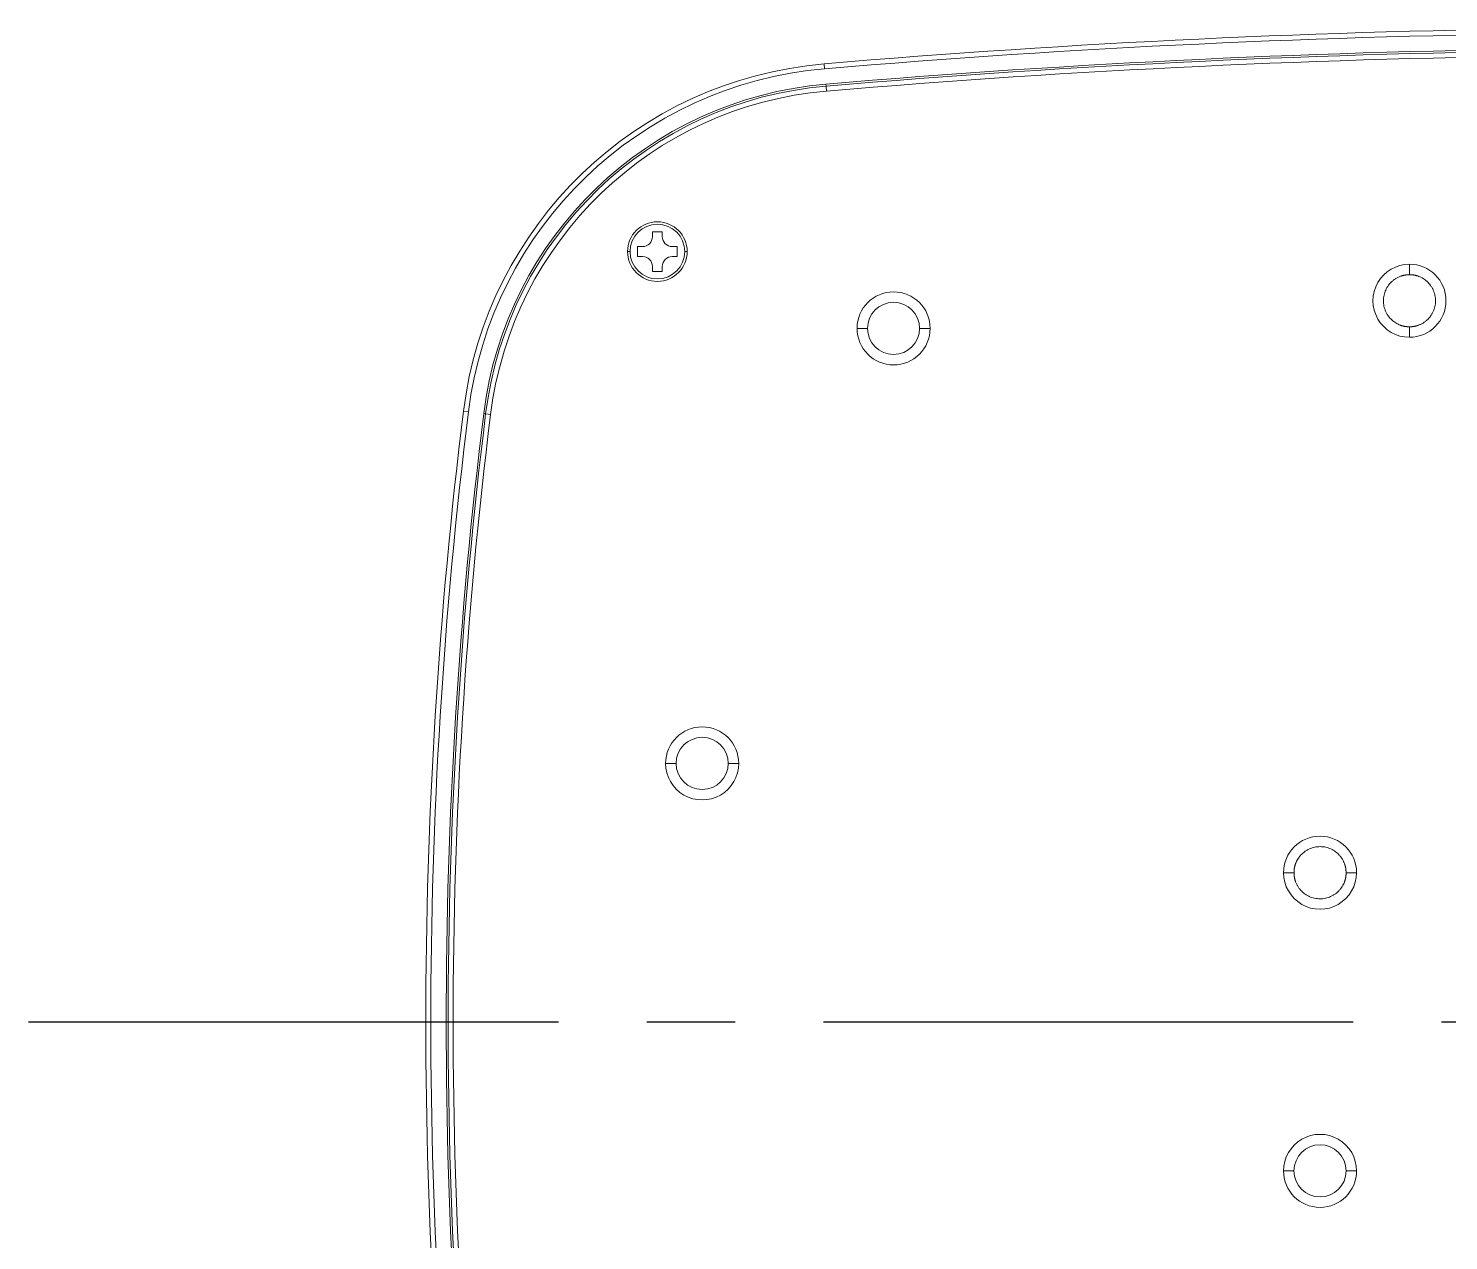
# Model space of a CAD drawing. Header units: millimetres. Extents: x 14183 to 14777, y -4239 to -3399.
# Drawn here: x 14350.94 to 14386.68, y -3574.87 to -3544.37 of the extents above; entities that cross this region are included whole.
import ezdxf

# ---------------------------------------------------------------- set-up
doc = ezdxf.new("R2010")
doc.units = ezdxf.units.MM
doc.header["$LTSCALE"] = 0.1
doc.linetypes.add('CENTER2', pattern=[28.575, 19.05, -3.175, 3.175, -3.175])
doc.linetypes.add('HIDDENX2', pattern=[19.05, 12.7, -6.35])
doc.layers.get('0').update_dxf_attribs({"lineweight": 15})
doc.layers.add('HIDDEN', color=8, linetype='HIDDENX2')

msp = doc.modelspace()

# ---------------------------------------------------------------- linework, layer by layer
at = {"linetype": 'Continuous', "lineweight": 13, "extrusion": (-1.22465e-16, -1, 0)}
for p, q in [((14370.978, -3545.39), (14370.967, -3545.265)), ((14371.015, -3545.826), (14371.011, -3545.776)), ((14371.015, -3545.826), (14371.026, -3545.95)), ((14366.082, -3549.987), (14366.02, -3549.987)), ((14367.457, -3549.987), (14367.52, -3549.987)), ((14362.016, -3554.015), (14361.892, -3554)), ((14362.401, -3554.063), (14362.45, -3554.069)), ((14362.45, -3554.069), (14362.574, -3554.084))]:
    msp.add_line(p, q, dxfattribs=at)
at = {"linetype": 'Continuous', "lineweight": 18, "extrusion": (-1.22465e-16, -1, 0)}
for p, q in [((14366.645, -3549.487), (14366.895, -3549.487)), ((14366.645, -3549.612), (14366.645, -3549.487)), ((14366.895, -3549.487), (14366.895, -3549.612)), ((14366.27, -3550.112), (14366.27, -3549.862)), ((14366.27, -3549.862), (14366.395, -3549.862)), ((14366.395, -3550.112), (14366.27, -3550.112)), ((14367.145, -3549.862), (14367.27, -3549.862)), ((14367.27, -3550.112), (14367.145, -3550.112)), ((14367.27, -3549.862), (14367.27, -3550.112)), ((14366.645, -3550.487), (14366.645, -3550.362)), ((14366.895, -3550.487), (14366.645, -3550.487)), ((14366.895, -3550.362), (14366.895, -3550.487))]:
    msp.add_line(p, q, dxfattribs=at)
at = {"linetype": 'Continuous', "lineweight": 18}
for centre, radius, start, end in [((14392.194, -3794.362), 250, 90.54142, 94.87081), ((14371.816, -3555.229), 10, 94.8708, 172.9406), ((14371.816, -3555.229), 9.313, 94.8716, 172.9406), ((14366.77, -3549.987), 0.688, 0, 180), ((14366.395, -3549.612), 0.25, 270, 0), ((14367.145, -3549.612), 0.25, 180, 270), ((14366.77, -3549.987), 0.688, 180, 0), ((14366.395, -3550.362), 0.25, 0, 90), ((14367.145, -3550.362), 0.25, 90, 180), ((14485.944, -3569.362), 125, 172.94061, 180), ((14485.944, -3569.362), 125, 180, 187.05939)]:
    msp.add_arc(centre, radius, start, end, dxfattribs=at)
at = {"linetype": 'Continuous', "lineweight": 13}
for centre, radius, start, end in [((14392.194, -3794.362), 249.875, 90.54157, 94.87081), ((14392.194, -3794.362), 249.312, 90.54279, 94.87084), ((14371.816, -3555.229), 9.875, 94.8708, 172.9406), ((14372.713, -3551.919), 0.656, 360, 180), ((14372.713, -3551.919), 0.656, 180, 360), ((14485.944, -3569.362), 124.875, 172.94061, 187.05939), ((14485.944, -3569.362), 124.313, 172.94061, 187.05944), ((14367.898, -3562.862), 0.656, 360, 180), ((14367.898, -3562.862), 0.656, 180, 360), ((14383.444, -3573.112), 0.656, 360, 180), ((14383.444, -3573.112), 0.656, 180, 360)]:
    msp.add_arc(centre, radius, start, end, dxfattribs=at)
at = {"linetype": 'Continuous', "lineweight": 13, "extrusion": (0, 0, -1)}
for centre, radius, start, end in [((-14392.194, -3794.362), 249.488, 85.12919, 89.45751), ((-14371.816, -3555.229), 9.488, 7.0594, 85.1292), ((-14485.944, -3569.362), 124.487, 352.94061, 7.05939)]:
    msp.add_arc(centre, radius, start, end, dxfattribs=at)
at = {"linetype": 'Continuous', "lineweight": 18, "extrusion": (0, 0, -1)}
for centre, radius, start, end in [((-14392.194, -3794.362), 249.438, 85.12919, 89.45736), ((-14371.816, -3555.229), 9.438, 7.0594, 85.1292), ((-14366.77, -3549.987), 0.75, 0, 180), ((-14366.77, -3549.987), 0.75, 180, 0), ((-14385.694, -3551.224), 0.919, 270.0032, 90.0032), ((-14385.694, -3551.224), 0.919, 90.0032, 270.0032), ((-14372.713, -3551.919), 0.919, 0.0032, 180.0032), ((-14372.713, -3551.919), 0.919, 180.0032, 0.0032), ((-14485.944, -3569.362), 124.438, 0, 7.05939), ((-14367.898, -3562.862), 0.919, 0.0032, 180.0011), ((-14367.898, -3562.862), 0.919, 180.0011, 0.0032), ((-14383.444, -3565.612), 0.919, 0.0032, 180.0011), ((-14383.444, -3565.612), 0.919, 180.0011, 0.0032), ((-14485.944, -3569.362), 124.438, 352.94061, 0), ((-14383.444, -3573.112), 0.919, 0.0011, 180.0011), ((-14383.444, -3573.112), 0.919, 180.0011, 0.0011)]:
    msp.add_arc(centre, radius, start, end, dxfattribs=at)
at = {"linetype": 'Continuous', "lineweight": 13}
for points in [[(14385.694, -3550.306), (14385.694, -3550.33), (14385.694, -3550.354), (14385.694, -3550.402), (14385.694, -3550.425), (14385.694, -3550.47), (14385.694, -3550.492), (14385.694, -3550.533), (14385.694, -3550.552), (14385.694, -3550.569)], [(14371.794, -3551.919), (14371.819, -3551.919), (14371.843, -3551.919), (14371.89, -3551.919), (14371.914, -3551.919), (14371.959, -3551.919), (14371.98, -3551.919), (14372.021, -3551.919), (14372.04, -3551.919), (14372.057, -3551.919)], [(14373.632, -3551.919), (14373.607, -3551.919), (14373.583, -3551.919), (14373.536, -3551.919), (14373.512, -3551.919), (14373.467, -3551.919), (14373.446, -3551.919), (14373.405, -3551.919), (14373.386, -3551.919), (14373.369, -3551.919)], [(14385.694, -3552.143), (14385.694, -3552.118), (14385.694, -3552.094), (14385.694, -3552.046), (14385.694, -3552.023), (14385.694, -3551.978), (14385.694, -3551.956), (14385.694, -3551.916), (14385.694, -3551.897), (14385.694, -3551.879)], [(14366.98, -3562.862), (14367.004, -3562.862), (14367.028, -3562.862), (14367.076, -3562.862), (14367.099, -3562.862), (14367.144, -3562.862), (14367.165, -3562.862), (14367.206, -3562.862), (14367.225, -3562.862), (14367.242, -3562.862)], [(14368.817, -3562.862), (14368.793, -3562.862), (14368.768, -3562.862), (14368.721, -3562.862), (14368.698, -3562.862), (14368.653, -3562.862), (14368.631, -3562.862), (14368.591, -3562.862), (14368.572, -3562.862), (14368.554, -3562.862)], [(14382.526, -3565.612), (14382.55, -3565.612), (14382.575, -3565.612), (14382.622, -3565.612), (14382.646, -3565.612), (14382.691, -3565.612), (14382.712, -3565.612), (14382.753, -3565.612), (14382.772, -3565.612), (14382.789, -3565.612)], [(14384.363, -3565.612), (14384.339, -3565.612), (14384.314, -3565.612), (14384.267, -3565.612), (14384.243, -3565.612), (14384.198, -3565.612), (14384.177, -3565.612), (14384.136, -3565.612), (14384.117, -3565.612), (14384.1, -3565.612)], [(14382.788, -3573.112), (14382.771, -3573.112), (14382.752, -3573.112), (14382.712, -3573.112), (14382.69, -3573.112), (14382.645, -3573.112), (14382.622, -3573.112), (14382.574, -3573.112), (14382.55, -3573.112), (14382.526, -3573.112)], [(14384.101, -3573.112), (14384.118, -3573.112), (14384.137, -3573.112), (14384.177, -3573.112), (14384.199, -3573.112), (14384.244, -3573.112), (14384.267, -3573.112), (14384.315, -3573.112), (14384.339, -3573.112), (14384.363, -3573.112)]]:
    msp.add_open_spline(points, degree=3, knots=[0, 0, 0, 0, 0.25, 0.25, 0.5, 0.5, 0.75, 0.75, 1, 1, 1, 1], dxfattribs=at)
at = {"linetype": 'Continuous', "lineweight": 18}
for points in [[(14385.694, -3550.569), (14385.692, -3550.569), (14385.687, -3550.569), (14385.68, -3550.569), (14385.674, -3550.569), (14385.667, -3550.57), (14385.66, -3550.57), (14385.653, -3550.57), (14385.646, -3550.571), (14385.639, -3550.571), (14385.633, -3550.572), (14385.626, -3550.572), (14385.619, -3550.573), (14385.612, -3550.574), (14385.606, -3550.575), (14385.599, -3550.576), (14385.593, -3550.577), (14385.586, -3550.578), (14385.579, -3550.579), (14385.573, -3550.58), (14385.566, -3550.581), (14385.56, -3550.582), (14385.553, -3550.584), (14385.547, -3550.585), (14385.541, -3550.587), (14385.534, -3550.588), (14385.528, -3550.59), (14385.521, -3550.591), (14385.515, -3550.593), (14385.509, -3550.595), (14385.502, -3550.597), (14385.496, -3550.599), (14385.49, -3550.601), (14385.483, -3550.603), (14385.477, -3550.605), (14385.471, -3550.607), (14385.456, -3550.613), (14385.432, -3550.622), (14385.4, -3550.637), (14385.369, -3550.654), (14385.339, -3550.672), (14385.309, -3550.693), (14385.279, -3550.716), (14385.244, -3550.746), (14385.205, -3550.785), (14385.164, -3550.836), (14385.127, -3550.892), (14385.096, -3550.953), (14385.071, -3551.017), (14385.053, -3551.082), (14385.041, -3551.151), (14385.037, -3551.221), (14385.041, -3551.292), (14385.051, -3551.36), (14385.069, -3551.426), (14385.094, -3551.49), (14385.125, -3551.552), (14385.162, -3551.609), (14385.203, -3551.66), (14385.248, -3551.706), (14385.298, -3551.748), (14385.351, -3551.784), (14385.406, -3551.815), (14385.448, -3551.833), (14385.476, -3551.843), (14385.488, -3551.847), (14385.501, -3551.851), (14385.513, -3551.855), (14385.526, -3551.858), (14385.538, -3551.861), (14385.551, -3551.864), (14385.563, -3551.867), (14385.576, -3551.869), (14385.589, -3551.871), (14385.602, -3551.873), (14385.615, -3551.875), (14385.628, -3551.876), (14385.641, -3551.877), (14385.654, -3551.878), (14385.667, -3551.879), (14385.681, -3551.879), (14385.69, -3551.879), (14385.694, -3551.879)], [(14385.694, -3551.879), (14385.697, -3551.879), (14385.701, -3551.879), (14385.708, -3551.879), (14385.715, -3551.879), (14385.722, -3551.879), (14385.729, -3551.878), (14385.736, -3551.878), (14385.743, -3551.878), (14385.75, -3551.877), (14385.756, -3551.876), (14385.763, -3551.876), (14385.77, -3551.875), (14385.777, -3551.874), (14385.783, -3551.874), (14385.79, -3551.873), (14385.796, -3551.872), (14385.803, -3551.871), (14385.809, -3551.87), (14385.816, -3551.868), (14385.823, -3551.867), (14385.829, -3551.866), (14385.835, -3551.865), (14385.842, -3551.863), (14385.848, -3551.862), (14385.855, -3551.86), (14385.861, -3551.859), (14385.868, -3551.857), (14385.874, -3551.855), (14385.88, -3551.853), (14385.887, -3551.851), (14385.893, -3551.849), (14385.899, -3551.847), (14385.906, -3551.845), (14385.912, -3551.843), (14385.918, -3551.841), (14385.933, -3551.835), (14385.957, -3551.826), (14385.989, -3551.811), (14386.02, -3551.794), (14386.05, -3551.776), (14386.08, -3551.755), (14386.11, -3551.733), (14386.145, -3551.702), (14386.183, -3551.663), (14386.225, -3551.613), (14386.262, -3551.556), (14386.293, -3551.496), (14386.318, -3551.432), (14386.336, -3551.366), (14386.348, -3551.297), (14386.352, -3551.227), (14386.348, -3551.157), (14386.338, -3551.088), (14386.32, -3551.022), (14386.295, -3550.958), (14386.264, -3550.897), (14386.227, -3550.839), (14386.186, -3550.788), (14386.141, -3550.742), (14386.091, -3550.7), (14386.038, -3550.664), (14385.983, -3550.634), (14385.941, -3550.616), (14385.913, -3550.605), (14385.901, -3550.601), (14385.888, -3550.597), (14385.876, -3550.594), (14385.863, -3550.59), (14385.851, -3550.587), (14385.838, -3550.584), (14385.826, -3550.581), (14385.813, -3550.579), (14385.8, -3550.577), (14385.787, -3550.575), (14385.774, -3550.573), (14385.761, -3550.572), (14385.748, -3550.571), (14385.735, -3550.57), (14385.722, -3550.569), (14385.708, -3550.569), (14385.699, -3550.569), (14385.694, -3550.569)], [(14384.1, -3565.612), (14384.1, -3565.61), (14384.1, -3565.605), (14384.099, -3565.598), (14384.099, -3565.591), (14384.099, -3565.584), (14384.099, -3565.578), (14384.098, -3565.571), (14384.098, -3565.564), (14384.097, -3565.557), (14384.097, -3565.55), (14384.096, -3565.544), (14384.095, -3565.537), (14384.095, -3565.53), (14384.094, -3565.524), (14384.093, -3565.517), (14384.092, -3565.51), (14384.091, -3565.504), (14384.09, -3565.497), (14384.089, -3565.491), (14384.088, -3565.484), (14384.086, -3565.478), (14384.085, -3565.471), (14384.084, -3565.465), (14384.082, -3565.458), (14384.081, -3565.452), (14384.079, -3565.446), (14384.077, -3565.439), (14384.075, -3565.433), (14384.074, -3565.426), (14384.072, -3565.42), (14384.07, -3565.414), (14384.068, -3565.407), (14384.066, -3565.401), (14384.063, -3565.395), (14384.061, -3565.388), (14384.056, -3565.373), (14384.046, -3565.35), (14384.031, -3565.318), (14384.015, -3565.287), (14383.996, -3565.256), (14383.976, -3565.226), (14383.953, -3565.197), (14383.923, -3565.162), (14383.884, -3565.123), (14383.833, -3565.082), (14383.777, -3565.045), (14383.716, -3565.014), (14383.652, -3564.989), (14383.586, -3564.97), (14383.518, -3564.959), (14383.447, -3564.955), (14383.377, -3564.958), (14383.308, -3564.969), (14383.242, -3564.987), (14383.178, -3565.011), (14383.117, -3565.042), (14383.06, -3565.079), (14383.009, -3565.12), (14382.962, -3565.166), (14382.921, -3565.216), (14382.884, -3565.269), (14382.854, -3565.324), (14382.836, -3565.366), (14382.826, -3565.394), (14382.822, -3565.406), (14382.818, -3565.418), (14382.814, -3565.431), (14382.811, -3565.443), (14382.807, -3565.456), (14382.804, -3565.469), (14382.802, -3565.481), (14382.799, -3565.494), (14382.797, -3565.507), (14382.795, -3565.52), (14382.794, -3565.532), (14382.792, -3565.545), (14382.791, -3565.559), (14382.79, -3565.572), (14382.79, -3565.585), (14382.789, -3565.599), (14382.789, -3565.608), (14382.789, -3565.612)], [(14382.789, -3565.612), (14382.789, -3565.615), (14382.789, -3565.619), (14382.789, -3565.626), (14382.79, -3565.633), (14382.79, -3565.64), (14382.79, -3565.647), (14382.791, -3565.654), (14382.791, -3565.661), (14382.792, -3565.667), (14382.792, -3565.674), (14382.793, -3565.681), (14382.793, -3565.688), (14382.794, -3565.694), (14382.795, -3565.701), (14382.796, -3565.708), (14382.797, -3565.714), (14382.798, -3565.721), (14382.799, -3565.727), (14382.8, -3565.734), (14382.801, -3565.74), (14382.803, -3565.747), (14382.804, -3565.753), (14382.805, -3565.76), (14382.807, -3565.766), (14382.808, -3565.773), (14382.81, -3565.779), (14382.812, -3565.785), (14382.813, -3565.792), (14382.815, -3565.798), (14382.817, -3565.804), (14382.819, -3565.811), (14382.821, -3565.817), (14382.823, -3565.823), (14382.825, -3565.83), (14382.828, -3565.836), (14382.833, -3565.851), (14382.843, -3565.875), (14382.858, -3565.906), (14382.874, -3565.938), (14382.893, -3565.968), (14382.913, -3565.998), (14382.936, -3566.028), (14382.966, -3566.062), (14383.005, -3566.101), (14383.056, -3566.142), (14383.112, -3566.18), (14383.173, -3566.211), (14383.237, -3566.236), (14383.303, -3566.254), (14383.371, -3566.266), (14383.442, -3566.27), (14383.512, -3566.266), (14383.581, -3566.255), (14383.647, -3566.238), (14383.711, -3566.213), (14383.772, -3566.182), (14383.829, -3566.145), (14383.88, -3566.104), (14383.927, -3566.059), (14383.968, -3566.009), (14384.005, -3565.956), (14384.035, -3565.9), (14384.053, -3565.858), (14384.063, -3565.831), (14384.067, -3565.818), (14384.071, -3565.806), (14384.075, -3565.794), (14384.078, -3565.781), (14384.082, -3565.769), (14384.084, -3565.756), (14384.087, -3565.743), (14384.089, -3565.731), (14384.092, -3565.718), (14384.093, -3565.705), (14384.095, -3565.692), (14384.096, -3565.679), (14384.098, -3565.666), (14384.099, -3565.653), (14384.099, -3565.639), (14384.1, -3565.626), (14384.1, -3565.617), (14384.1, -3565.612)]]:
    msp.add_open_spline(points, degree=3, knots=[0, 0, 0, 0, 0.003412, 0.006805, 0.010181, 0.01354, 0.016884, 0.020212, 0.023527, 0.026828, 0.030117, 0.033395, 0.036662, 0.039919, 0.043168, 0.046408, 0.049641, 0.052868, 0.05609, 0.059306, 0.062519, 0.065729, 0.068936, 0.072142, 0.075348, 0.078553, 0.08176, 0.084968, 0.088179, 0.091393, 0.094611, 0.097833, 0.101061, 0.104296, 0.107537, 0.110785, 0.114042, 0.130866, 0.147803, 0.164918, 0.182271, 0.199917, 0.217904, 0.23628, 0.266761, 0.298262, 0.330954, 0.365013, 0.397583, 0.430587, 0.464208, 0.498642, 0.532994, 0.566579, 0.599596, 0.632228, 0.666512, 0.699421, 0.731136, 0.76183, 0.794088, 0.825267, 0.855643, 0.885537, 0.891927, 0.898283, 0.90461, 0.910913, 0.917198, 0.92347, 0.929736, 0.936001, 0.942272, 0.948554, 0.954854, 0.961178, 0.967534, 0.973926, 0.980362, 0.986849, 0.993393, 1, 1, 1, 1], dxfattribs=at)
at = {"layer": 'HIDDEN', "color": 1, "linetype": 'CENTER2', "ltscale": 7}
msp.add_line((14350.944, -3569.362), (14433.444, -3569.362), dxfattribs=at)

doc.saveas('drawing.dxf')
